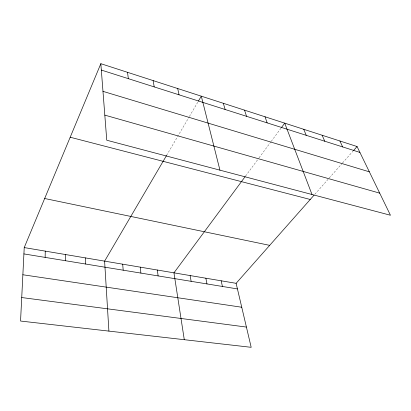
<?xml version="1.0" encoding="UTF-8"?>
<svg xmlns="http://www.w3.org/2000/svg" width="411" height="411" viewBox="0 0 411 411"><rect width="100%" height="100%" fill="white"/><g stroke="black" fill="none" stroke-linecap="round" stroke-linejoin="round"><path stroke-width="0.31" stroke-dasharray="2.06 1.54" d="M166.583 155.399L189.117 116.96M189.43 116.426L198.087 101.661M245.547 176.093L258.668 158.358M259.043 157.85L270.828 141.929M271.209 141.41L280.98 128.206M314.877 194.244L328.805 178.492M329.232 178.014L342.091 163.47M342.502 163.003L352.895 151.248"/><path stroke-width="0.62" d="M45.133 257.389L45.261 251.121M100.834 63.684L106.757 140.228L390.45 215.251L357.061 146.537L100.834 63.684L24.228 247.576L20.55 321.042L251.183 347.316L236.114 283.318L314.035 195.194M166.583 155.399L104.605 261.134L108.91 331.107M198.41 101.111L201.308 96.169L219.947 170.159M245.172 176.596L173.951 272.832L184.287 339.697M281.355 127.703L284.725 123.146L312 194.506M353.311 150.78L357.061 146.537M21.726 297.543L246.415 327.069M22.867 274.759L241.745 307.238M23.915 253.911L237.435 288.918M24.228 247.576L236.114 283.318M44.671 198.503L269.683 245.357M70.199 137.228L310.248 199.479M104.815 115.126L379.713 193.144M102.976 91.35L369.35 171.829M101.332 70.065L359.923 152.419M339.897 140.983L342.635 146.912M322.137 135.245L324.747 141.214M303.76 129.301L306.231 135.322M265.008 116.77L267.16 122.879M244.555 110.158L246.528 116.308M223.337 103.295L225.12 109.485M221.185 280.8L222.408 286.457M177.706 88.54L179.042 94.813M205.86 278.216L206.985 283.929M190.123 275.56L191.136 281.33M153.133 80.592L154.212 86.906M157.336 270.027L158.117 275.915M127.533 72.315L128.335 78.665M140.254 267.145L140.906 273.094M122.684 264.181L123.197 270.191M85.421 257.897L85.637 264.032M65.652 254.563L65.698 260.764"/></g></svg>
